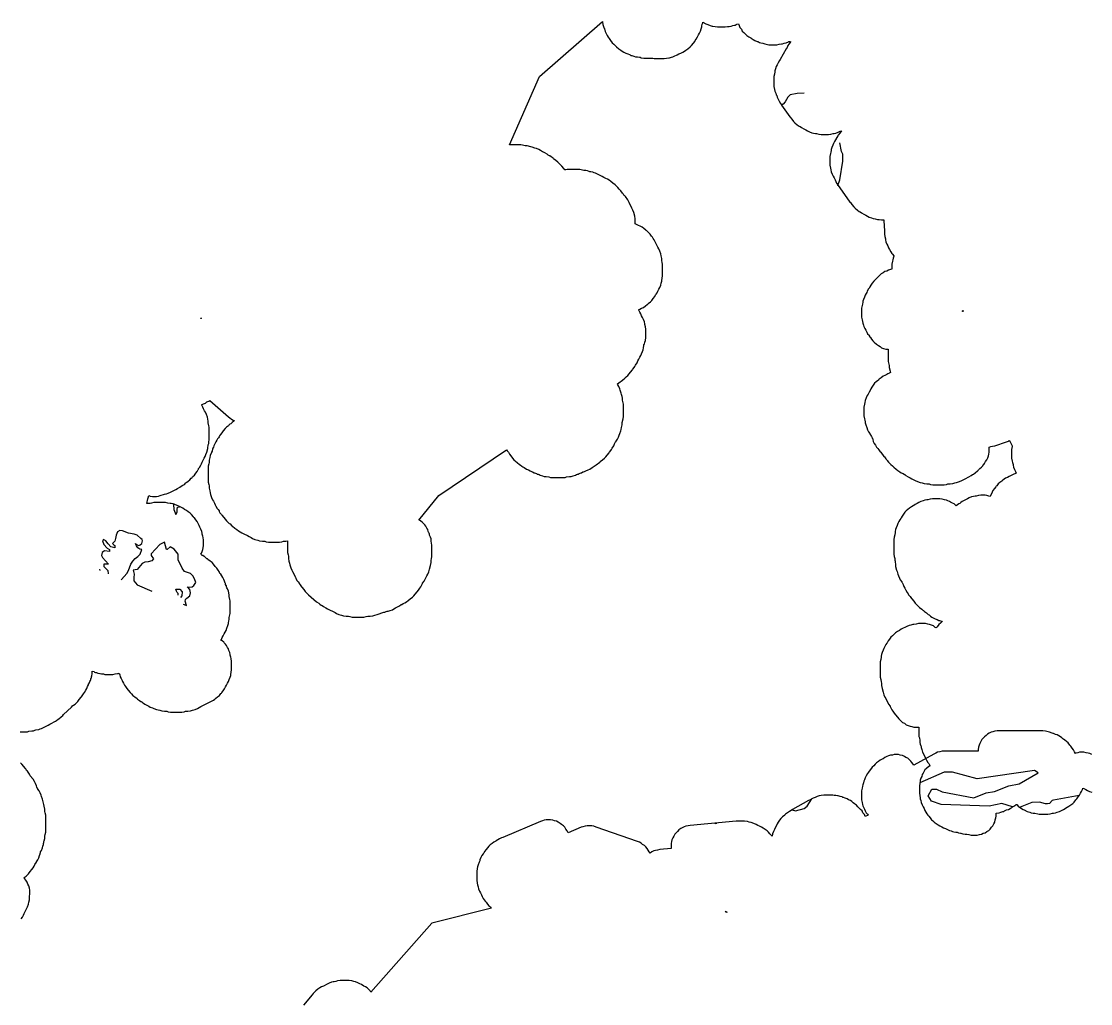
# Model space of a CAD drawing. Header units: metres. Extents: x 0 to 1325, y -1 to 773.
# Drawn here: x 326.97 to 349.92, y 69.1 to 90.19 of the extents above; entities that cross this region are included whole.
import ezdxf

# ---------------------------------------------------------------- set-up
doc = ezdxf.new("R2010")
doc.units = ezdxf.units.M

msp = doc.modelspace()

# ---------------------------------------------------------------- linework, layer by layer
at = {"layer": 'CUT'}
for points in [[(326.94, 74.938), (327.06, 74.938), (327.1, 74.938), (327.13, 74.948), (327.19, 74.958), (327.23, 74.958), (327.26, 74.968), (327.28, 74.978), (327.34, 74.988), (327.37, 74.998), (327.4, 75.008), (327.46, 75.038), (327.5, 75.058), (327.54, 75.078), (327.58, 75.098), (327.62, 75.118), (327.67, 75.148), (327.7, 75.168), (327.72, 75.178), (327.76, 75.208), (327.77, 75.218), (327.82, 75.258), (327.86, 75.288), (327.87, 75.308), (328.04, 75.468), (328.07, 75.498), (328.08, 75.498), (328.09, 75.508), (328.12, 75.528), (328.15, 75.558), (328.18, 75.588), (328.21, 75.628), (328.25, 75.678), (328.26, 75.688), (328.29, 75.728), (328.3, 75.748), (328.32, 75.778), (328.35, 75.828), (328.37, 75.868), (328.39, 75.908), (328.41, 75.948), (328.41, 75.958), (328.43, 75.988), (328.43, 75.998), (328.44, 76.018), (328.45, 76.038), (328.46, 76.058), (328.46, 76.078), (328.47, 76.098), (328.47, 76.118), (328.48, 76.138), (328.49, 76.178), (328.49, 76.218), (328.49, 76.228), (328.49, 76.238), (328.53, 76.228), (328.54, 76.218), (328.56, 76.208), (328.57, 76.208), (328.58, 76.208), (328.61, 76.198), (328.65, 76.188), (328.66, 76.188), (328.69, 76.178), (328.7, 76.178), (328.73, 76.178), (328.76, 76.168), (328.81, 76.168), (328.89, 76.168), (328.93, 76.168), (328.98, 76.178), (329.03, 76.188), (329.05, 76.188), (329.07, 76.198), (329.08, 76.158), (329.09, 76.118), (329.11, 76.078), (329.13, 76.038), (329.14, 76.018), (329.16, 75.978), (329.18, 75.938), (329.2, 75.908), (329.23, 75.868), (329.26, 75.828), (329.3, 75.778), (329.33, 75.748), (329.36, 75.718), (329.4, 75.688), (329.45, 75.648), (329.46, 75.638), (329.5, 75.608), (329.53, 75.588), (329.54, 75.588), (329.55, 75.578), (329.56, 75.568), (329.57, 75.568), (329.59, 75.548), (329.62, 75.528), (329.66, 75.508), (329.7, 75.488), (329.73, 75.468), (329.78, 75.448), (329.81, 75.438), (329.87, 75.418), (329.9, 75.408), (329.94, 75.398), (329.98, 75.388), (330.04, 75.378), (330.07, 75.378), (330.09, 75.378), (330.12, 75.368), (330.17, 75.358), (330.21, 75.358), (330.37, 75.358), (330.41, 75.358), (330.46, 75.368), (330.49, 75.378), (330.51, 75.378), (330.54, 75.378), (330.6, 75.388), (330.64, 75.398), (330.7, 75.418), (330.75, 75.438), (330.78, 75.458), (330.82, 75.478), (330.86, 75.498), (330.98, 75.558), (331.02, 75.578), (331.06, 75.598), (331.09, 75.618), (331.12, 75.638), (331.14, 75.658), (331.18, 75.688), (331.22, 75.718), (331.25, 75.758), (331.26, 75.768), (331.27, 75.778), (331.3, 75.818), (331.33, 75.858), (331.35, 75.898), (331.37, 75.938), (331.39, 75.978), (331.41, 76.018), (331.43, 76.058), (331.45, 76.108), (331.46, 76.148), (331.46, 76.168), (331.47, 76.218), (331.48, 76.268), (331.48, 76.308), (331.48, 76.398), (331.48, 76.448), (331.47, 76.508), (331.46, 76.538), (331.45, 76.578), (331.45, 76.598), (331.44, 76.638), (331.42, 76.678), (331.41, 76.718), (331.39, 76.748), (331.37, 76.788), (331.35, 76.818), (331.32, 76.848), (331.31, 76.858), (331.28, 76.888), (331.25, 76.898), (331.26, 76.918), (331.28, 76.958), (331.3, 76.998), (331.32, 77.038), (331.34, 77.078), (331.36, 77.108), (331.38, 77.158), (331.4, 77.218), (331.41, 77.258), (331.41, 77.278), (331.42, 77.318), (331.43, 77.348), (331.43, 77.388), (331.44, 77.448), (331.45, 77.478), (331.45, 77.518), (331.45, 77.708), (331.45, 77.748), (331.44, 77.778), (331.43, 77.838), (331.43, 77.878), (331.41, 77.958), (331.39, 78.008), (331.38, 78.028), (331.37, 78.048), (331.37, 78.068), (331.36, 78.078), (331.35, 78.098), (331.35, 78.108), (331.35, 78.118), (331.34, 78.128), (331.33, 78.168), (331.31, 78.208), (331.29, 78.248), (331.27, 78.288), (331.25, 78.318), (331.23, 78.338), (331.22, 78.358), (331.21, 78.378), (331.19, 78.408), (331.16, 78.448), (331.13, 78.488), (331.09, 78.538), (331.06, 78.568), (331.02, 78.598), (330.97, 78.638), (330.96, 78.648), (330.95, 78.648), (330.93, 78.668), (330.92, 78.678), (330.9, 78.698), (330.89, 78.698), (330.86, 78.718), (330.85, 78.718), (330.83, 78.738), (330.82, 78.748), (330.83, 78.768), (330.85, 78.808), (330.86, 78.848), (330.87, 78.888), (330.88, 78.938), (330.88, 78.978), (330.88, 78.998), (330.88, 79.048), (330.87, 79.108), (330.86, 79.138), (330.85, 79.178), (330.85, 79.198), (330.84, 79.238), (330.82, 79.288), (330.8, 79.328), (330.78, 79.368), (330.76, 79.408), (330.74, 79.448), (330.71, 79.488), (330.68, 79.528), (330.67, 79.538), (330.66, 79.548), (330.62, 79.598), (330.59, 79.628), (330.55, 79.658), (330.51, 79.688), (330.47, 79.708), (330.46, 79.718), (330.43, 79.738), (330.39, 79.758), (330.35, 79.778), (330.31, 79.798), (330.26, 79.818), (330.22, 79.828), (330.18, 79.838), (330.16, 79.838), (330.11, 79.848), (330.06, 79.858), (330.02, 79.858), (329.85, 79.858), (329.81, 79.858), (329.76, 79.848), (329.73, 79.838), (329.71, 79.838), (329.68, 79.838), (329.66, 79.838), (329.68, 79.938), (329.69, 79.958), (329.7, 80.008), (329.73, 79.998), (329.78, 79.988), (329.82, 79.988), (329.87, 79.988), (329.91, 79.998), (329.95, 80.008), (330.04, 80.038), (330.07, 80.048), (330.08, 80.048), (330.12, 80.058), (330.17, 80.078), (330.2, 80.098), (330.24, 80.118), (330.28, 80.138), (330.32, 80.158), (330.37, 80.188), (330.4, 80.208), (330.43, 80.228), (330.47, 80.248), (330.5, 80.278), (330.51, 80.288), (330.52, 80.298), (330.55, 80.318), (330.58, 80.348), (330.61, 80.378), (330.63, 80.398), (330.64, 80.408), (330.65, 80.418), (330.68, 80.448), (330.71, 80.488), (330.74, 80.528), (330.76, 80.568), (330.77, 80.578), (330.77, 80.588), (330.79, 80.608), (330.82, 80.658), (330.83, 80.688), (330.85, 80.728), (330.87, 80.768), (330.89, 80.808), (330.91, 80.848), (330.93, 80.888), (330.95, 80.938), (330.97, 81.018), (330.97, 81.048), (330.98, 81.078), (330.98, 81.088), (330.98, 81.098), (330.99, 81.128), (330.99, 81.138), (330.99, 81.168), (331, 81.198), (331, 81.248), (331, 81.438), (331, 81.478), (330.99, 81.508), (330.98, 81.568), (330.98, 81.608), (330.97, 81.648), (330.96, 81.688), (330.94, 81.748), (330.92, 81.798), (330.9, 81.828), (330.88, 81.868), (330.86, 81.908), (330.84, 81.948), (330.83, 81.958), (330.88, 81.978), (330.92, 81.988), (330.95, 82.018), (330.99, 82.038), (331.01, 82.048), (331.41, 81.698), (331.44, 81.678), (331.48, 81.648), (331.51, 81.628), (331.54, 81.618), (331.53, 81.608), (331.49, 81.578), (331.46, 81.548), (331.44, 81.538), (331.42, 81.518), (331.41, 81.508), (331.37, 81.478), (331.34, 81.448), (331.3, 81.398), (331.27, 81.358), (331.24, 81.318), (331.22, 81.288), (331.21, 81.268), (331.2, 81.248), (331.18, 81.228), (331.16, 81.198), (331.14, 81.158), (331.12, 81.118), (331.1, 81.078), (331.09, 81.048), (331.08, 81.028), (331.08, 81.018), (331.07, 81.008), (331.07, 80.988), (331.06, 80.978), (331.06, 80.968), (331.06, 80.958), (331.05, 80.938), (331.05, 80.928), (331.04, 80.918), (331.02, 80.868), (331.01, 80.828), (331, 80.768), (331, 80.738), (331, 80.718), (330.99, 80.688), (330.98, 80.638), (330.98, 80.598), (330.98, 80.338), (330.98, 80.298), (330.99, 80.248), (331, 80.218), (331, 80.198), (331, 80.168), (331.01, 80.108), (331.02, 80.068), (331.03, 80.028), (331.05, 79.968), (331.07, 79.918), (331.09, 79.888), (331.11, 79.848), (331.13, 79.808), (331.14, 79.778), (331.17, 79.728), (331.19, 79.708), (331.21, 79.678), (331.21, 79.668), (331.23, 79.638), (331.26, 79.598), (331.27, 79.588), (331.31, 79.538), (331.34, 79.498), (331.37, 79.468), (331.4, 79.438), (331.43, 79.408), (331.45, 79.398), (331.48, 79.368), (331.5, 79.348), (331.55, 79.308), (331.59, 79.278), (331.63, 79.248), (331.66, 79.228), (331.7, 79.208), (331.74, 79.188), (331.82, 79.148), (331.86, 79.128), (331.9, 79.108), (331.93, 79.088), (331.98, 79.068), (332.04, 79.048), (332.08, 79.038), (332.14, 79.028), (332.17, 79.028), (332.19, 79.028), (332.22, 79.018), (332.27, 79.008), (332.31, 79.008), (332.47, 79.008), (332.51, 79.008), (332.56, 79.018), (332.59, 79.028), (332.61, 79.028), (332.64, 79.028), (332.68, 79.038), (332.68, 79.028), (332.68, 78.988), (332.68, 78.828), (332.68, 78.788), (332.69, 78.738), (332.7, 78.708), (332.7, 78.688), (332.7, 78.658), (332.71, 78.598), (332.72, 78.558), (332.73, 78.518), (332.75, 78.458), (332.77, 78.408), (332.79, 78.378), (332.85, 78.258), (332.86, 78.228), (332.89, 78.178), (332.91, 78.158), (332.93, 78.128), (332.93, 78.118), (332.95, 78.088), (332.98, 78.048), (332.99, 78.038), (333.03, 77.988), (333.06, 77.948), (333.09, 77.918), (333.11, 77.898), (333.13, 77.878), (333.3, 77.728), (333.35, 77.698), (333.37, 77.678), (333.4, 77.658), (333.42, 77.648), (333.45, 77.628), (333.5, 77.598), (333.54, 77.578), (333.58, 77.558), (333.66, 77.518), (333.7, 77.498), (333.73, 77.478), (333.78, 77.458), (333.84, 77.438), (333.88, 77.428), (333.94, 77.418), (333.97, 77.418), (333.99, 77.418), (334.02, 77.408), (334.07, 77.398), (334.11, 77.398), (334.28, 77.398), (334.32, 77.398), (334.37, 77.408), (334.4, 77.418), (334.42, 77.418), (334.45, 77.418), (334.51, 77.428), (334.55, 77.438), (334.6, 77.458), (334.75, 77.508), (334.77, 77.508), (334.8, 77.518), (334.82, 77.528), (334.84, 77.528), (334.88, 77.538), (334.93, 77.558), (334.96, 77.578), (335, 77.598), (335.04, 77.618), (335.08, 77.638), (335.12, 77.668), (335.13, 77.668), (335.16, 77.688), (335.2, 77.708), (335.23, 77.728), (335.27, 77.758), (335.31, 77.788), (335.36, 77.828), (335.39, 77.858), (335.42, 77.888), (335.46, 77.938), (335.49, 77.978), (335.52, 78.018), (335.54, 78.048), (335.56, 78.088), (335.58, 78.118), (335.58, 78.128), (335.61, 78.168), (335.67, 78.288), (335.69, 78.318), (335.71, 78.368), (335.73, 78.428), (335.75, 78.508), (335.76, 78.568), (335.76, 78.598), (335.76, 78.618), (335.77, 78.648), (335.78, 78.698), (335.78, 78.738), (335.78, 78.908), (335.78, 78.948), (335.77, 78.978), (335.76, 79.038), (335.76, 79.078), (335.75, 79.118), (335.73, 79.158), (335.73, 79.168), (335.73, 79.178), (335.72, 79.198), (335.71, 79.208), (335.7, 79.238), (335.69, 79.278), (335.67, 79.308), (335.65, 79.348), (335.63, 79.378), (335.6, 79.408), (335.58, 79.428), (335.54, 79.458), (335.51, 79.478), (335.5, 79.478), (335.93, 80.008), (337.38, 80.988), (337.39, 80.968), (337.42, 80.938), (337.44, 80.898), (337.47, 80.858), (337.51, 80.808), (337.54, 80.778), (337.57, 80.748), (337.61, 80.718), (337.66, 80.678), (337.67, 80.668), (337.71, 80.638), (337.73, 80.628), (337.76, 80.608), (337.81, 80.578), (337.85, 80.558), (337.89, 80.538), (337.93, 80.518), (337.94, 80.518), (337.97, 80.498), (337.98, 80.498), (338, 80.488), (338.02, 80.478), (338.04, 80.468), (338.06, 80.468), (338.08, 80.458), (338.1, 80.448), (338.15, 80.428), (338.19, 80.418), (338.23, 80.418), (338.29, 80.408), (338.32, 80.398), (338.36, 80.398), (338.6, 80.398), (338.64, 80.398), (338.67, 80.408), (338.73, 80.418), (338.77, 80.418), (338.81, 80.428), (338.86, 80.448), (338.88, 80.458), (338.9, 80.468), (338.92, 80.468), (338.94, 80.478), (338.96, 80.488), (338.98, 80.498), (338.99, 80.498), (339.02, 80.518), (339.03, 80.518), (339.05, 80.528), (339.08, 80.538), (339.13, 80.558), (339.17, 80.578), (339.22, 80.608), (339.26, 80.638), (339.3, 80.668), (339.38, 80.728), (339.39, 80.738), (339.44, 80.778), (339.48, 80.808), (339.51, 80.838), (339.54, 80.878), (339.58, 80.928), (339.59, 80.938), (339.62, 80.978), (339.63, 80.998), (339.65, 81.028), (339.68, 81.078), (339.7, 81.118), (339.72, 81.158), (339.73, 81.168), (339.73, 81.178), (339.76, 81.218), (339.78, 81.258), (339.8, 81.308), (339.81, 81.338), (339.83, 81.398), (339.84, 81.428), (339.85, 81.468), (339.86, 81.528), (339.86, 81.558), (339.86, 81.578), (339.88, 81.658), (339.89, 81.708), (339.89, 81.748), (339.89, 81.928), (339.89, 81.968), (339.88, 81.998), (339.87, 82.058), (339.87, 82.098), (339.86, 82.138), (339.85, 82.178), (339.84, 82.208), (339.82, 82.268), (339.81, 82.298), (339.79, 82.348), (339.77, 82.388), (339.76, 82.408), (339.79, 82.428), (339.87, 82.488), (339.92, 82.528), (339.95, 82.558), (339.98, 82.588), (340.01, 82.618), (340.04, 82.658), (340.08, 82.708), (340.09, 82.718), (340.12, 82.758), (340.13, 82.778), (340.15, 82.808), (340.18, 82.858), (340.2, 82.898), (340.22, 82.938), (340.24, 82.978), (340.26, 83.018), (340.28, 83.048), (340.3, 83.098), (340.31, 83.138), (340.32, 83.178), (340.33, 83.228), (340.33, 83.248), (340.34, 83.258), (340.35, 83.298), (340.36, 83.338), (340.37, 83.398), (340.37, 83.448), (340.37, 83.538), (340.37, 83.578), (340.36, 83.628), (340.35, 83.678), (340.35, 83.698), (340.34, 83.738), (340.32, 83.788), (340.3, 83.828), (340.28, 83.868), (340.26, 83.908), (340.24, 83.948), (340.22, 83.988), (340.21, 83.998), (340.24, 84.008), (340.28, 84.028), (340.32, 84.048), (340.36, 84.078), (340.4, 84.108), (340.41, 84.118), (340.42, 84.128), (340.47, 84.168), (340.5, 84.198), (340.53, 84.238), (340.56, 84.278), (340.58, 84.318), (340.59, 84.328), (340.61, 84.358), (340.63, 84.398), (340.65, 84.438), (340.67, 84.478), (340.69, 84.528), (340.7, 84.568), (340.71, 84.608), (340.71, 84.628), (340.72, 84.678), (340.73, 84.728), (340.73, 84.768), (340.73, 84.928), (340.73, 84.968), (340.72, 85.018), (340.71, 85.048), (340.71, 85.068), (340.71, 85.098), (340.7, 85.158), (340.69, 85.198), (340.67, 85.258), (340.65, 85.308), (340.63, 85.338), (340.57, 85.458), (340.55, 85.498), (340.53, 85.528), (340.51, 85.558), (340.49, 85.578), (340.46, 85.618), (340.43, 85.658), (340.39, 85.688), (340.38, 85.698), (340.37, 85.708), (340.33, 85.738), (340.29, 85.768), (340.25, 85.788), (340.21, 85.808), (340.17, 85.828), (340.14, 85.838), (340.14, 85.898), (340.14, 85.948), (340.13, 86.008), (340.11, 86.088), (340.09, 86.138), (340.07, 86.178), (340.01, 86.298), (340, 86.328), (339.98, 86.358), (339.93, 86.428), (339.91, 86.448), (339.9, 86.458), (339.88, 86.488), (339.87, 86.498), (339.83, 86.548), (339.8, 86.588), (339.77, 86.618), (339.74, 86.648), (339.71, 86.678), (339.66, 86.718), (339.62, 86.748), (339.58, 86.778), (339.55, 86.798), (339.51, 86.818), (339.47, 86.838), (339.43, 86.858), (339.35, 86.898), (339.29, 86.928), (339.26, 86.938), (339.23, 86.948), (339.19, 86.958), (339.17, 86.958), (339.15, 86.968), (339.12, 86.978), (339.08, 86.988), (339.04, 86.988), (338.98, 86.998), (338.95, 87.008), (338.91, 87.008), (338.72, 87.008), (338.68, 87.008), (338.65, 86.998), (338.63, 86.998), (338.61, 87.028), (338.57, 87.078), (338.54, 87.108), (338.51, 87.138), (338.48, 87.168), (338.44, 87.198), (338.39, 87.238), (338.38, 87.248), (338.34, 87.278), (338.31, 87.298), (338.3, 87.298), (338.27, 87.318), (338.25, 87.338), (338.2, 87.368), (338.17, 87.378), (338.16, 87.388), (338.15, 87.388), (338.11, 87.418), (338.07, 87.438), (338.02, 87.458), (337.99, 87.468), (337.93, 87.488), (337.9, 87.498), (337.82, 87.518), (337.78, 87.518), (337.72, 87.528), (337.69, 87.538), (337.65, 87.538), (337.47, 87.538), (337.44, 87.538), (338.09, 89.008), (339.44, 90.188), (339.44, 90.168), (339.45, 90.118), (339.46, 90.078), (339.47, 90.058), (339.47, 90.048), (339.48, 90.038), (339.48, 90.018), (339.49, 90.008), (339.5, 89.968), (339.52, 89.928), (339.54, 89.888), (339.56, 89.848), (339.58, 89.818), (339.61, 89.778), (339.65, 89.728), (339.68, 89.698), (339.71, 89.668), (339.74, 89.638), (339.79, 89.598), (339.83, 89.568), (339.86, 89.548), (339.9, 89.528), (339.94, 89.508), (339.98, 89.488), (340.02, 89.478), (340.03, 89.468), (340.05, 89.458), (340.06, 89.458), (340.07, 89.458), (340.11, 89.438), (340.15, 89.428), (340.19, 89.428), (340.23, 89.418), (340.25, 89.418), (340.27, 89.408), (340.28, 89.408), (340.33, 89.398), (340.38, 89.398), (340.47, 89.398), (340.5, 89.398), (340.52, 89.398), (340.55, 89.388), (340.59, 89.388), (340.72, 89.388), (340.76, 89.388), (340.81, 89.398), (340.86, 89.408), (340.88, 89.408), (340.92, 89.418), (340.95, 89.428), (340.98, 89.438), (341.04, 89.468), (341.08, 89.488), (341.12, 89.508), (341.16, 89.528), (341.2, 89.548), (341.23, 89.568), (341.27, 89.598), (341.32, 89.638), (341.35, 89.668), (341.39, 89.718), (341.42, 89.758), (341.43, 89.778), (341.45, 89.808), (341.48, 89.858), (341.5, 89.898), (341.52, 89.938), (341.54, 89.978), (341.56, 90.028), (341.57, 90.068), (341.57, 90.088), (341.58, 90.128), (341.59, 90.158), (341.59, 90.168), (341.66, 90.138), (341.7, 90.118), (341.75, 90.098), (341.79, 90.088), (341.81, 90.088), (341.86, 90.078), (341.91, 90.068), (341.95, 90.068), (342.03, 90.068), (342.07, 90.068), (342.12, 90.078), (342.16, 90.078), (342.2, 90.088), (342.24, 90.098), (342.27, 90.108), (342.28, 90.108), (342.29, 90.108), (342.31, 90.118), (342.32, 90.128), (342.36, 90.138), (342.37, 90.098), (342.39, 90.058), (342.42, 90.018), (342.44, 89.978), (342.47, 89.948), (342.5, 89.918), (342.54, 89.888), (342.58, 89.858), (342.62, 89.838), (342.63, 89.828), (342.67, 89.798), (342.71, 89.778), (342.76, 89.758), (342.77, 89.758), (342.79, 89.748), (342.81, 89.738), (342.84, 89.728), (342.88, 89.718), (342.92, 89.708), (342.95, 89.698), (343.01, 89.688), (343.06, 89.688), (343.14, 89.688), (343.18, 89.688), (343.23, 89.698), (343.28, 89.708), (343.3, 89.708), (343.34, 89.718), (343.38, 89.728), (343.43, 89.748), (343.44, 89.758), (343.45, 89.758), (343.46, 89.758), (343.48, 89.748), (343.47, 89.738), (343.44, 89.698), (343.42, 89.668), (343.4, 89.628), (343.38, 89.598), (343.25, 89.368), (343.24, 89.348), (343.21, 89.298), (343.19, 89.258), (343.17, 89.218), (343.15, 89.168), (343.14, 89.128), (343.14, 89.108), (343.13, 89.058), (343.12, 89.008), (343.12, 88.968), (343.12, 88.838), (343.12, 88.788), (343.13, 88.728), (343.14, 88.688), (343.16, 88.648), (343.16, 88.638), (343.17, 88.628), (343.17, 88.608), (343.18, 88.598), (343.19, 88.558), (343.21, 88.518), (343.23, 88.478), (343.26, 88.428), (343.28, 88.398), (343.28, 88.388), (343.46, 88.138), (343.47, 88.128), (343.5, 88.088), (343.54, 88.038), (343.57, 88.008), (343.62, 87.968), (343.66, 87.938), (343.68, 87.928), (343.71, 87.908), (343.76, 87.878), (343.8, 87.858), (343.84, 87.838), (343.88, 87.818), (343.93, 87.798), (343.97, 87.788), (344.01, 87.778), (344.03, 87.778), (344.08, 87.768), (344.13, 87.758), (344.17, 87.758), (344.25, 87.758), (344.29, 87.758), (344.34, 87.768), (344.39, 87.778), (344.41, 87.778), (344.45, 87.788), (344.5, 87.808), (344.54, 87.828), (344.57, 87.838), (344.53, 87.788), (344.5, 87.748), (344.49, 87.728), (344.47, 87.698), (344.44, 87.648), (344.42, 87.608), (344.4, 87.568), (344.38, 87.528), (344.36, 87.478), (344.35, 87.438), (344.35, 87.418), (344.34, 87.378), (344.33, 87.348), (344.32, 87.288), (344.32, 87.238), (344.32, 87.148), (344.32, 87.098), (344.33, 87.038), (344.34, 86.998), (344.35, 86.958), (344.37, 86.908), (344.39, 86.868), (344.41, 86.828), (344.43, 86.788), (344.45, 86.748), (344.46, 86.718), (344.48, 86.688), (344.75, 86.308), (344.76, 86.298), (344.79, 86.258), (344.83, 86.208), (344.86, 86.178), (344.91, 86.138), (344.95, 86.108), (344.97, 86.098), (345, 86.078), (345.05, 86.048), (345.09, 86.028), (345.13, 86.008), (345.16, 85.988), (345.21, 85.968), (345.25, 85.958), (345.29, 85.948), (345.34, 85.938), (345.38, 85.938), (345.43, 85.928), (345.47, 85.928), (345.48, 85.928), (345.48, 85.908), (345.49, 85.688), (345.49, 85.658), (345.49, 85.618), (345.5, 85.568), (345.51, 85.518), (345.51, 85.498), (345.52, 85.458), (345.54, 85.408), (345.56, 85.368), (345.58, 85.328), (345.6, 85.288), (345.63, 85.238), (345.65, 85.208), (345.66, 85.188), (345.69, 85.158), (345.69, 85.148), (345.68, 85.108), (345.67, 85.068), (345.66, 85.038), (345.65, 84.978), (345.65, 84.928), (345.65, 84.868), (345.62, 84.858), (345.58, 84.848), (345.54, 84.828), (345.5, 84.818), (345.46, 84.788), (345.42, 84.768), (345.39, 84.738), (345.37, 84.718), (345.33, 84.678), (345.29, 84.638), (345.26, 84.608), (345.23, 84.568), (345.2, 84.528), (345.18, 84.488), (345.17, 84.478), (345.17, 84.468), (345.15, 84.448), (345.12, 84.398), (345.11, 84.368), (345.1, 84.348), (345.08, 84.308), (345.06, 84.268), (345.04, 84.218), (345.03, 84.178), (345.03, 84.158), (345.02, 84.118), (345.01, 84.088), (345, 84.028), (345, 83.978), (345, 83.888), (345, 83.838), (345.01, 83.778), (345.02, 83.748), (345.03, 83.708), (345.04, 83.668), (345.05, 83.638), (345.07, 83.598), (345.09, 83.558), (345.11, 83.518), (345.13, 83.478), (345.16, 83.448), (345.16, 83.438), (345.18, 83.418), (345.18, 83.408), (345.19, 83.398), (345.21, 83.368), (345.24, 83.328), (345.27, 83.298), (345.32, 83.258), (345.36, 83.228), (345.4, 83.208), (345.43, 83.178), (345.47, 83.168), (345.52, 83.148), (345.56, 83.148), (345.57, 83.148), (345.57, 82.928), (345.57, 82.888), (345.58, 82.858), (345.59, 82.798), (345.59, 82.758), (345.61, 82.678), (345.62, 82.648), (345.6, 82.638), (345.56, 82.618), (345.54, 82.608), (345.5, 82.588), (345.46, 82.568), (345.42, 82.538), (345.38, 82.508), (345.37, 82.498), (345.36, 82.488), (345.31, 82.448), (345.28, 82.418), (345.25, 82.378), (345.22, 82.338), (345.2, 82.298), (345.19, 82.288), (345.19, 82.278), (345.16, 82.228), (345.14, 82.188), (345.12, 82.158), (345.1, 82.108), (345.08, 82.048), (345.07, 82.008), (345.06, 81.968), (345.05, 81.908), (345.05, 81.858), (345.05, 81.768), (345.05, 81.718), (345.06, 81.658), (345.07, 81.628), (345.08, 81.588), (345.08, 81.568), (345.09, 81.528), (345.11, 81.468), (345.13, 81.418), (345.15, 81.378), (345.18, 81.338), (345.18, 81.328), (345.19, 81.318), (345.2, 81.298), (345.21, 81.278), (345.23, 81.248), (345.23, 81.238), (345.24, 81.228), (345.24, 81.208), (345.25, 81.168), (345.27, 81.128), (345.3, 81.088), (345.32, 81.048), (345.35, 81.018), (345.37, 80.988), (345.4, 80.948), (345.41, 80.938), (345.44, 80.898), (345.45, 80.888), (345.48, 80.848), (345.49, 80.838), (345.52, 80.798), (345.54, 80.778), (345.55, 80.758), (345.58, 80.728), (345.63, 80.678), (345.66, 80.648), (345.69, 80.618), (345.74, 80.578), (345.78, 80.548), (345.82, 80.518), (345.85, 80.498), (345.89, 80.478), (345.92, 80.458), (345.93, 80.458), (345.95, 80.438), (346, 80.408), (346.04, 80.388), (346.08, 80.368), (346.12, 80.348), (346.15, 80.328), (346.2, 80.308), (346.26, 80.288), (346.3, 80.278), (346.34, 80.268), (346.4, 80.258), (346.43, 80.258), (346.45, 80.258), (346.48, 80.248), (346.53, 80.238), (346.57, 80.238), (346.73, 80.238), (346.77, 80.238), (346.82, 80.248), (346.85, 80.258), (346.87, 80.258), (346.9, 80.258), (346.96, 80.268), (347, 80.278), (347.04, 80.288), (347.1, 80.308), (347.15, 80.328), (347.18, 80.348), (347.22, 80.368), (347.3, 80.408), (347.35, 80.438), (347.38, 80.458), (347.4, 80.468), (347.44, 80.498), (347.49, 80.538), (347.5, 80.548), (347.51, 80.558), (347.54, 80.588), (347.57, 80.618), (347.6, 80.648), (347.61, 80.668), (347.62, 80.678), (347.64, 80.698), (347.66, 80.738), (347.69, 80.778), (347.71, 80.818), (347.72, 80.858), (347.73, 80.898), (347.74, 80.938), (347.74, 80.988), (347.74, 81.028), (347.74, 81.048), (347.77, 81.058), (347.81, 81.068), (347.86, 81.078), (348.11, 81.158), (348.15, 81.178), (348.17, 81.188), (348.19, 81.158), (348.21, 81.118), (348.23, 81.078), (348.23, 81.068), (348.23, 81.058), (348.22, 80.998), (348.22, 80.948), (348.22, 80.858), (348.22, 80.808), (348.23, 80.748), (348.24, 80.718), (348.25, 80.678), (348.25, 80.658), (348.26, 80.618), (348.28, 80.568), (348.3, 80.528), (348.32, 80.488), (348.3, 80.478), (348.25, 80.458), (348.21, 80.438), (348.17, 80.418), (348.13, 80.398), (348.09, 80.378), (348.06, 80.358), (348.03, 80.338), (348.01, 80.318), (347.97, 80.288), (347.93, 80.258), (347.9, 80.218), (347.89, 80.208), (347.88, 80.198), (347.85, 80.158), (347.82, 80.118), (347.8, 80.078), (347.76, 79.988), (347.73, 79.998), (347.69, 80.008), (347.65, 80.018), (347.6, 80.018), (347.56, 80.018), (347.51, 80.008), (347.46, 79.998), (347.44, 79.998), (347.4, 79.988), (347.36, 79.978), (347.31, 79.958), (347.27, 79.938), (347.23, 79.918), (347.19, 79.898), (347.16, 79.878), (347.13, 79.858), (347.11, 79.838), (347.09, 79.828), (347.03, 79.788), (347.02, 79.798), (346.99, 79.828), (346.95, 79.848), (346.91, 79.868), (346.89, 79.878), (346.85, 79.898), (346.82, 79.908), (346.78, 79.918), (346.73, 79.928), (346.68, 79.938), (346.64, 79.938), (346.56, 79.938), (346.52, 79.938), (346.47, 79.928), (346.42, 79.918), (346.4, 79.918), (346.36, 79.908), (346.32, 79.898), (346.27, 79.878), (346.23, 79.858), (346.19, 79.838), (346.15, 79.818), (346.12, 79.798), (346.11, 79.788), (346.07, 79.768), (346.03, 79.738), (345.99, 79.708), (345.96, 79.678), (345.93, 79.648), (345.9, 79.608), (345.87, 79.568), (345.85, 79.528), (345.84, 79.518), (345.82, 79.488), (345.8, 79.448), (345.78, 79.408), (345.76, 79.368), (345.74, 79.318), (345.73, 79.278), (345.72, 79.238), (345.72, 79.218), (345.71, 79.168), (345.7, 79.118), (345.69, 79.068), (345.69, 79.028), (345.69, 78.788), (345.69, 78.748), (345.7, 78.698), (345.71, 78.658), (345.71, 78.648), (345.71, 78.618), (345.72, 78.598), (345.72, 78.588), (345.73, 78.528), (345.73, 78.488), (345.75, 78.408), (345.76, 78.378), (345.78, 78.318), (345.79, 78.288), (345.81, 78.238), (345.83, 78.198), (345.86, 78.158), (345.86, 78.148), (345.87, 78.138), (345.89, 78.098), (345.91, 78.058), (345.93, 78.018), (345.95, 77.978), (345.98, 77.928), (346, 77.898), (346.01, 77.878), (346.04, 77.838), (346.07, 77.798), (346.08, 77.788), (346.12, 77.738), (346.15, 77.698), (346.18, 77.668), (346.21, 77.638), (346.24, 77.608), (346.29, 77.568), (346.32, 77.538), (346.33, 77.538), (346.34, 77.528), (346.35, 77.518), (346.37, 77.508), (346.39, 77.488), (346.43, 77.458), (346.45, 77.448), (346.46, 77.438), (346.48, 77.418), (346.51, 77.398), (346.55, 77.378), (346.58, 77.358), (346.62, 77.348), (346.66, 77.328), (346.67, 77.328), (346.69, 77.318), (346.73, 77.308), (346.72, 77.298), (346.69, 77.268), (346.66, 77.238), (346.62, 77.188), (346.6, 77.168), (346.58, 77.178), (346.54, 77.208), (346.5, 77.228), (346.46, 77.238), (346.42, 77.248), (346.37, 77.258), (346.33, 77.258), (346.26, 77.258), (346.22, 77.258), (346.17, 77.248), (346.12, 77.238), (346.1, 77.238), (346.06, 77.228), (346.02, 77.218), (345.97, 77.198), (345.93, 77.178), (345.89, 77.158), (345.85, 77.138), (345.82, 77.118), (345.81, 77.108), (345.77, 77.088), (345.73, 77.058), (345.69, 77.028), (345.66, 76.998), (345.63, 76.968), (345.6, 76.928), (345.57, 76.888), (345.55, 76.848), (345.54, 76.838), (345.52, 76.808), (345.5, 76.768), (345.48, 76.728), (345.46, 76.688), (345.44, 76.638), (345.43, 76.598), (345.42, 76.558), (345.42, 76.538), (345.41, 76.488), (345.4, 76.438), (345.4, 76.398), (345.4, 76.148), (345.4, 76.108), (345.41, 76.058), (345.42, 76.008), (345.43, 75.978), (345.43, 75.958), (345.43, 75.928), (345.44, 75.868), (345.46, 75.788), (345.48, 75.728), (345.5, 75.678), (345.52, 75.648), (345.58, 75.528), (345.61, 75.488), (345.61, 75.478), (345.63, 75.448), (345.65, 75.408), (345.67, 75.378), (345.7, 75.338), (345.73, 75.298), (345.77, 75.248), (345.8, 75.218), (345.83, 75.188), (345.85, 75.168), (345.88, 75.138), (345.92, 75.118), (345.96, 75.088), (346, 75.068), (346.04, 75.058), (346.08, 75.048), (346.12, 75.038), (346.17, 75.038), (346.21, 75.038), (346.23, 75.038), (346.23, 74.878), (346.23, 74.838), (346.24, 74.808), (346.25, 74.748), (346.25, 74.708), (346.26, 74.668), (346.27, 74.638), (346.28, 74.618), (346.28, 74.598), (346.29, 74.558), (346.3, 74.528), (346.31, 74.498), (346.34, 74.438), (346.38, 74.358), (346.39, 74.328), (346.42, 74.278), (346.44, 74.258), (346.46, 74.228), (346.46, 74.218), (346.47, 74.208), (346.44, 74.188), (346.4, 74.158), (346.39, 74.148), (346.36, 74.118), (346.34, 74.088), (346.32, 74.048), (346.3, 74.018), (346.29, 73.978), (346.27, 73.938), (346.26, 73.898), (346.26, 73.878), (346.25, 73.828), (346.24, 73.778), (346.24, 73.738), (346.24, 73.658), (346.24, 73.618), (346.25, 73.568), (346.26, 73.518), (346.26, 73.498), (346.27, 73.458), (346.28, 73.418), (346.3, 73.368), (346.32, 73.328), (346.34, 73.288), (346.36, 73.248), (346.38, 73.208), (346.4, 73.178), (346.42, 73.148), (346.44, 73.128), (346.47, 73.088), (346.5, 73.048), (346.54, 73.018), (346.55, 73.008), (346.56, 72.998), (346.6, 72.968), (346.64, 72.938), (346.68, 72.918), (346.72, 72.898), (346.76, 72.878), (346.8, 72.858), (346.86, 72.828), (346.89, 72.818), (346.92, 72.808), (346.95, 72.798), (346.98, 72.788), (347.02, 72.778), (347.05, 72.778), (347.08, 72.768), (347.09, 72.768), (347.12, 72.758), (347.13, 72.758), (347.17, 72.748), (347.22, 72.738), (347.25, 72.738), (347.26, 72.738), (347.3, 72.728), (347.35, 72.718), (347.39, 72.718), (347.44, 72.718), (347.48, 72.718), (347.53, 72.728), (347.57, 72.738), (347.61, 72.758), (347.65, 72.768), (347.69, 72.798), (347.73, 72.818), (347.76, 72.848), (347.79, 72.888), (347.82, 72.918), (347.84, 72.958), (347.86, 72.998), (347.87, 73.048), (347.88, 73.088), (347.89, 73.128), (347.89, 73.178), (347.89, 73.188), (347.95, 73.198), (347.99, 73.208), (348.03, 73.228), (348.04, 73.228), (348.05, 73.228), (348.07, 73.238), (348.08, 73.248), (348.11, 73.258), (348.15, 73.268), (348.19, 73.288), (348.23, 73.318), (348.24, 73.328), (348.28, 73.348), (348.32, 73.378), (348.33, 73.378), (348.36, 73.338), (348.39, 73.318), (348.43, 73.288), (348.47, 73.268), (348.49, 73.258), (348.55, 73.228), (348.58, 73.218), (348.61, 73.208), (348.64, 73.198), (348.68, 73.188), (348.72, 73.188), (348.78, 73.178), (348.81, 73.168), (348.85, 73.168), (348.96, 73.168), (349, 73.168), (349.05, 73.178), (349.1, 73.188), (349.12, 73.188), (349.16, 73.198), (349.2, 73.208), (349.25, 73.228), (349.29, 73.248), (349.33, 73.268), (349.37, 73.288), (349.4, 73.308), (349.41, 73.318), (349.45, 73.338), (349.49, 73.368), (349.53, 73.398), (349.56, 73.428), (349.6, 73.478), (349.61, 73.488), (349.62, 73.498), (349.65, 73.538), (349.68, 73.578), (349.7, 73.618), (349.72, 73.658), (349.74, 73.698), (349.75, 73.728), (349.77, 73.718), (349.81, 73.698), (349.85, 73.678), (349.89, 73.658), (349.94, 73.638)], [(349.94, 74.448), (349.9, 74.468), (349.86, 74.478), (349.82, 74.488), (349.77, 74.498), (349.73, 74.498), (349.68, 74.498), (349.64, 74.488), (349.6, 74.478), (349.59, 74.468), (349.57, 74.508), (349.55, 74.548), (349.52, 74.588), (349.49, 74.628), (349.48, 74.638), (349.47, 74.648), (349.43, 74.698), (349.4, 74.728), (349.36, 74.758), (349.33, 74.778), (349.32, 74.788), (349.3, 74.808), (349.27, 74.828), (349.23, 74.848), (349.2, 74.868), (349.16, 74.878), (349.12, 74.898), (349.11, 74.898), (349.09, 74.908), (349.03, 74.928), (348.95, 74.948), (348.89, 74.958), (348.84, 74.958), (347.95, 74.958), (347.91, 74.958), (347.86, 74.948), (347.82, 74.938), (347.78, 74.928), (347.74, 74.908), (347.7, 74.888), (347.67, 74.858), (347.64, 74.828), (347.61, 74.798), (347.58, 74.768), (347.56, 74.728), (347.54, 74.688), (347.52, 74.648), (347.51, 74.608), (347.5, 74.558), (347.5, 74.518), (346.77, 74.518), (346.73, 74.518), (346.68, 74.508), (346.63, 74.498), (346.59, 74.478), (346.55, 74.458), (346.12, 74.218), (346.11, 74.238), (346.08, 74.278), (346.06, 74.308), (346.02, 74.338), (345.99, 74.368), (345.95, 74.388), (345.92, 74.408), (345.88, 74.428), (345.83, 74.438), (345.79, 74.448), (345.75, 74.448), (345.7, 74.448), (345.66, 74.438), (345.62, 74.438), (345.58, 74.418), (345.54, 74.408), (345.5, 74.388), (345.46, 74.358), (345.44, 74.348), (345.4, 74.328), (345.36, 74.298), (345.32, 74.268), (345.29, 74.238), (345.26, 74.208), (345.23, 74.178), (345.19, 74.128), (345.16, 74.088), (345.15, 74.068), (345.13, 74.038), (345.1, 73.988), (345.08, 73.948), (345.06, 73.908), (345.05, 73.878), (345.04, 73.838), (345.03, 73.798), (345.02, 73.768), (345.01, 73.728), (345, 73.668), (345, 73.618), (345, 73.528), (345, 73.478), (345.01, 73.418), (345.02, 73.378), (345.03, 73.348), (345.04, 73.318), (345.06, 73.278), (345.08, 73.238), (345.1, 73.198), (345.13, 73.168), (345.14, 73.148), (345.08, 73.118), (345.06, 73.158), (345.03, 73.198), (345.01, 73.238), (344.98, 73.268), (344.95, 73.298), (344.92, 73.328), (344.89, 73.358), (344.85, 73.388), (344.82, 73.408), (344.81, 73.418), (344.79, 73.438), (344.76, 73.458), (344.72, 73.478), (344.69, 73.498), (344.65, 73.508), (344.61, 73.528), (344.6, 73.528), (344.58, 73.538), (344.54, 73.548), (344.5, 73.558), (344.48, 73.558), (344.45, 73.568), (344.44, 73.568), (344.41, 73.568), (344.38, 73.578), (344.33, 73.578), (344.24, 73.578), (344.19, 73.578), (344.13, 73.568), (344.09, 73.558), (344.05, 73.548), (344, 73.528), (343.96, 73.508), (343.88, 73.468), (343.86, 73.458), (343.52, 73.268), (343.49, 73.248), (343.45, 73.228), (343.41, 73.198), (343.37, 73.168), (343.36, 73.158), (343.35, 73.148), (343.3, 73.108), (343.27, 73.078), (343.24, 73.038), (343.21, 72.998), (343.19, 72.958), (343.13, 72.838), (343.11, 72.798), (343.09, 72.748), (343.08, 72.698), (343.06, 72.718), (343.03, 72.748), (343, 72.778), (342.97, 72.808), (342.93, 72.838), (342.89, 72.868), (342.85, 72.888), (342.81, 72.908), (342.77, 72.928), (342.74, 72.948), (342.69, 72.968), (342.63, 72.988), (342.59, 72.998), (342.55, 73.008), (342.49, 73.018), (342.44, 73.018), (342.35, 73.018), (342.31, 73.018), (341.32, 72.928), (341.28, 72.918), (341.23, 72.908), (341.19, 72.898), (341.15, 72.878), (341.12, 72.858), (341.08, 72.828), (341.05, 72.798), (341.02, 72.768), (340.99, 72.738), (340.97, 72.698), (340.95, 72.658), (340.93, 72.618), (340.92, 72.578), (340.91, 72.538), (340.91, 72.488), (340.91, 72.448), (340.91, 72.428), (340.67, 72.408), (340.62, 72.398), (340.58, 72.388), (340.54, 72.378), (340.5, 72.358), (340.46, 72.328), (340.44, 72.358), (340.42, 72.398), (340.4, 72.428), (340.37, 72.468), (340.34, 72.498), (340.3, 72.518), (340.27, 72.548), (340.23, 72.568), (340.19, 72.578), (339.3, 72.888), (339.25, 72.908), (339.21, 72.918), (339.16, 72.918), (339.11, 72.918), (339.07, 72.908), (339.02, 72.898), (338.98, 72.888), (338.7, 72.768), (338.68, 72.808), (338.65, 72.848), (338.63, 72.888), (338.6, 72.918), (338.56, 72.948), (338.53, 72.968), (338.49, 72.998), (338.45, 73.018), (338.41, 73.028), (338.37, 73.038), (338.32, 73.048), (338.28, 73.048), (338.23, 73.048), (338.19, 73.038), (338.15, 73.028), (338.11, 73.008), (337.3, 72.668), (337.27, 72.658), (337.23, 72.638), (337.19, 72.618), (337.16, 72.598), (337.15, 72.588), (337.11, 72.568), (337.07, 72.538), (337.03, 72.508), (337, 72.478), (336.97, 72.448), (336.94, 72.408), (336.91, 72.368), (336.89, 72.328), (336.88, 72.318), (336.85, 72.278), (336.83, 72.238), (336.81, 72.188), (336.81, 72.168), (336.79, 72.138), (336.77, 72.078), (336.76, 72.038), (336.75, 71.998), (336.74, 71.938), (336.74, 71.888), (336.74, 71.798), (336.74, 71.748), (336.75, 71.688), (336.76, 71.648), (336.77, 71.608), (336.78, 71.568), (336.8, 71.518), (336.82, 71.478), (336.84, 71.438), (336.86, 71.398), (336.88, 71.358), (336.9, 71.328), (336.92, 71.298), (336.94, 71.278), (336.97, 71.238), (337, 71.198), (337.04, 71.168), (337.05, 71.158), (337.06, 71.148), (335.78, 70.828), (334.47, 69.348), (334.45, 69.378), (334.42, 69.408), (334.39, 69.438), (334.35, 69.458), (334.32, 69.478), (334.27, 69.508), (334.23, 69.528), (334.19, 69.548), (334.14, 69.568), (334.1, 69.578), (334.06, 69.588), (334, 69.598), (333.95, 69.598), (333.86, 69.598), (333.81, 69.598), (333.75, 69.588), (333.72, 69.578), (333.68, 69.568), (333.66, 69.568), (333.62, 69.558), (333.57, 69.538), (333.53, 69.518), (333.45, 69.478), (333.41, 69.458), (333.37, 69.438), (333.33, 69.408), (333.29, 69.378), (333.26, 69.348), (333.23, 69.318), (333.21, 69.288), (333.02, 69.068)], [(326.96, 70.918), (326.99, 70.958), (327.01, 70.998), (327.03, 71.038), (327.05, 71.078), (327.07, 71.118), (327.1, 71.178), (327.12, 71.238), (327.13, 71.278), (327.14, 71.328), (327.14, 71.378), (327.14, 71.408), (327.15, 71.448), (327.15, 71.498), (327.15, 71.538), (327.14, 71.578), (327.13, 71.628), (327.11, 71.668), (327.09, 71.708), (327.06, 71.748), (327.04, 71.778), (327.02, 71.798), (327.03, 71.808), (327.07, 71.838), (327.1, 71.868), (327.12, 71.888), (327.16, 71.938), (327.19, 71.978), (327.22, 72.018), (327.24, 72.048), (327.26, 72.088), (327.29, 72.138), (327.29, 72.148), (327.32, 72.188), (327.34, 72.228), (327.36, 72.278), (327.37, 72.318), (327.37, 72.328), (327.38, 72.338), (327.38, 72.358), (327.4, 72.388), (327.42, 72.448), (327.43, 72.478), (327.44, 72.518), (327.44, 72.528), (327.44, 72.538), (327.45, 72.558), (327.45, 72.578), (327.46, 72.598), (327.47, 72.648), (327.47, 72.688), (327.47, 72.698), (327.48, 72.728), (327.49, 72.778), (327.49, 72.828), (327.49, 73.098), (327.49, 73.148), (327.48, 73.198), (327.47, 73.228), (327.47, 73.238), (327.47, 73.278), (327.46, 73.338), (327.45, 73.378), (327.43, 73.458), (327.42, 73.488), (327.4, 73.548), (327.39, 73.578), (327.37, 73.628), (327.35, 73.668), (327.32, 73.708), (327.32, 73.718), (327.31, 73.728), (327.3, 73.748), (327.29, 73.778), (327.27, 73.828), (327.25, 73.868), (327.22, 73.918), (327.19, 73.948), (327.19, 73.958), (327.18, 73.968), (327.16, 73.988), (327.16, 73.998), (327.15, 74.008), (327.14, 74.028), (327.13, 74.048), (327.1, 74.088), (327.08, 74.108), (327.07, 74.128), (327.06, 74.138), (327.05, 74.148), (327.05, 74.158), (327.02, 74.188), (326.98, 74.238), (326.95, 74.268)]]:
    msp.add_lwpolyline(points, dxfattribs=at)
for points in [[(330.82, 83.808), (330.81, 83.818), (330.83, 83.818), (330.82, 83.808)], [(347.18, 83.978), (347.18, 83.958), (347.16, 83.968), (347.18, 83.978)], [(342.1, 71.078), (342.11, 71.058), (342.07, 71.078), (342.1, 71.078)]]:
    msp.add_lwpolyline(points, close=True, dxfattribs=at)
at = {"layer": 'SCORE'}
for points in [[(343.77, 88.648), (343.62, 88.638), (343.47, 88.608), (343.42, 88.558)], [(343.42, 88.558), (343.36, 88.458), (343.32, 88.408), (343.28, 88.388), (343.46, 88.138), (343.47, 88.128), (343.5, 88.088), (343.54, 88.038), (343.57, 88.008), (343.62, 87.968), (343.66, 87.938), (343.68, 87.928), (343.71, 87.908), (343.76, 87.878), (343.8, 87.858), (343.84, 87.838), (343.88, 87.818), (343.93, 87.798), (343.97, 87.788), (344.01, 87.778), (344.03, 87.778), (344.08, 87.768), (344.13, 87.758), (344.17, 87.758), (344.25, 87.758), (344.29, 87.758), (344.34, 87.768), (344.39, 87.778)], [(344.46, 87.678), (344.44, 87.648), (344.42, 87.608), (344.4, 87.568)], [(344.4, 87.568), (344.38, 87.528), (344.36, 87.478), (344.35, 87.438), (344.35, 87.418), (344.34, 87.378), (344.33, 87.348), (344.32, 87.288), (344.32, 87.238), (344.32, 87.148), (344.32, 87.098), (344.33, 87.038), (344.34, 86.998), (344.35, 86.958), (344.37, 86.908), (344.39, 86.868), (344.41, 86.828), (344.43, 86.788), (344.45, 86.748), (344.46, 86.718), (344.48, 86.688), (344.49, 86.668), (344.53, 86.788), (344.6, 87.188), (344.6, 87.338), (344.57, 87.398), (344.53, 87.578)], [(330.31, 79.798), (330.26, 79.818), (330.23, 79.828), (330.23, 79.818), (330.24, 79.708), (330.28, 79.598), (330.31, 79.648), (330.31, 79.708), (330.32, 79.758), (330.36, 79.768), (330.35, 79.778), (330.31, 79.798)], [(329.14, 79.248), (329.08, 79.258), (329.03, 79.228), (329, 79.158), (328.99, 79.088), (328.97, 79.028), (328.92, 78.978), (328.95, 78.948), (328.97, 78.938), (328.97, 78.888), (328.89, 78.908), (328.83, 78.968), (328.78, 79.038), (328.73, 79.068), (328.71, 79.038), (328.74, 78.958), (328.81, 78.878), (328.86, 78.848), (328.86, 78.808), (328.75, 78.818), (328.7, 78.788), (328.69, 78.718), (328.71, 78.678), (328.84, 78.538), (328.74, 78.538), (328.74, 78.488), (328.82, 78.398), (328.83, 78.328)], [(329.11, 78.198), (329.12, 78.208), (329.23, 78.338), (329.27, 78.398), (329.32, 78.538), (329.36, 78.598), (329.41, 78.658), (329.47, 78.698), (329.52, 78.748), (329.55, 78.848), (329.51, 78.858), (329.47, 78.888), (329.44, 78.928), (329.42, 78.978), (329.45, 78.948), (329.49, 78.938), (329.52, 78.948), (329.55, 78.978), (329.57, 79.038), (329.56, 79.068), (329.53, 79.088), (329.45, 79.158), (329.39, 79.178), (329.27, 79.198), (329.14, 79.248)], [(330.44, 77.678), (330.46, 77.668), (330.51, 77.648), (330.48, 77.738), (330.49, 77.768), (330.5, 77.788), (330.52, 77.808), (330.58, 77.858), (330.6, 77.918), (330.58, 77.988), (330.53, 78.048), (330.58, 78.038), (330.63, 78.048), (330.67, 78.078), (330.71, 78.138), (330.68, 78.218), (330.65, 78.288), (330.6, 78.338), (330.47, 78.378), (330.42, 78.448), (330.38, 78.528), (330.33, 78.618), (330.33, 78.748), (330.25, 78.858), (330.16, 78.908), (330.1, 78.848), (330.08, 78.848), (330.04, 79.008), (329.94, 78.958), (329.75, 78.758), (329.75, 78.718), (329.8, 78.648), (329.77, 78.608)], [(329.77, 78.608), (329.69, 78.588), (329.62, 78.578), (329.56, 78.548), (329.45, 78.418), (329.37, 78.408), (329.39, 78.318), (329.38, 78.248), (329.38, 78.178), (329.45, 78.088), (329.77, 77.958)], [(328.66, 78.398), (328.65, 78.428)], [(330.33, 77.868), (330.33, 77.908), (330.31, 77.928), (330.3, 77.958), (330.29, 77.978), (330.28, 77.998), (330.37, 77.998), (330.42, 77.938), (330.41, 77.858), (330.38, 77.818)], [(347.41, 73.518), (347.67, 73.628), (347.85, 73.658), (348.16, 73.778), (348.38, 73.818), (348.79, 74.058), (348.71, 74.108), (347.48, 73.928), (346.95, 74.068), (346.77, 74.068), (346.25, 73.838), (346.25, 73.828), (346.24, 73.778), (346.24, 73.738), (346.24, 73.658), (346.24, 73.618), (346.25, 73.568), (346.26, 73.518), (346.26, 73.498), (346.27, 73.458), (346.28, 73.418), (346.3, 73.368), (346.32, 73.328), (346.34, 73.288), (346.36, 73.248), (346.38, 73.208), (346.4, 73.178), (346.42, 73.148), (346.44, 73.128), (346.47, 73.088), (346.5, 73.048), (346.54, 73.018), (346.55, 73.008), (346.56, 72.998), (346.6, 72.968), (346.64, 72.938), (346.68, 72.918), (346.72, 72.898), (346.76, 72.878), (346.8, 72.858), (346.86, 72.828), (346.89, 72.818), (346.92, 72.808), (346.95, 72.798), (346.98, 72.788), (347.02, 72.778), (347.05, 72.778), (347.08, 72.768), (347.09, 72.768), (347.12, 72.758), (347.13, 72.758), (347.17, 72.748), (347.22, 72.738), (347.25, 72.738), (347.26, 72.738), (347.3, 72.728), (347.35, 72.718), (347.39, 72.718), (347.44, 72.718), (347.48, 72.718), (347.53, 72.728), (347.57, 72.738), (347.61, 72.758), (347.65, 72.768), (347.69, 72.798), (347.73, 72.818), (347.76, 72.848), (347.79, 72.888), (347.82, 72.918), (347.84, 72.958), (347.86, 72.998), (347.87, 73.048), (347.88, 73.088), (347.89, 73.128), (347.89, 73.178), (347.89, 73.188), (347.95, 73.198), (347.99, 73.208), (348.03, 73.228), (348.04, 73.228), (348.05, 73.228), (348.07, 73.238), (348.08, 73.248), (348.11, 73.258), (348.15, 73.268), (348.19, 73.288), (348.23, 73.318), (348.24, 73.328), (348.01, 73.398), (347.74, 73.338), (346.71, 73.378), (346.5, 73.448), (346.43, 73.558), (346.51, 73.708), (346.61, 73.708), (346.73, 73.648), (347.41, 73.518)], [(343.52, 73.268), (343.51, 73.258), (343.58, 73.238), (343.77, 73.288), (343.83, 73.338), (343.93, 73.498), (343.88, 73.468), (343.86, 73.458), (343.52, 73.268)], [(348.43, 73.288), (348.47, 73.268), (348.49, 73.258), (348.55, 73.228), (348.58, 73.218), (348.61, 73.208), (348.64, 73.198), (348.68, 73.188), (348.72, 73.188), (348.78, 73.178), (348.81, 73.168), (348.85, 73.168), (348.96, 73.168), (349, 73.168), (349.05, 73.178), (349.1, 73.188), (349.12, 73.188), (349.16, 73.198), (349.2, 73.208), (349.25, 73.228), (349.29, 73.248), (349.33, 73.268), (349.37, 73.288), (349.4, 73.308), (349.41, 73.318), (349.45, 73.338), (349.49, 73.368), (349.53, 73.398), (349.56, 73.428), (349.6, 73.478), (349.61, 73.488), (349.62, 73.498), (349.65, 73.538), (349.67, 73.568), (349.12, 73.468), (349.09, 73.458), (349.03, 73.398), (348.99, 73.388), (348.95, 73.388), (348.82, 73.428), (348.65, 73.418), (348.4, 73.318), (348.43, 73.288)], [(341.86, 72.968), (341.89, 72.978), (341.85, 72.978), (341.86, 72.968)]]:
    msp.add_lwpolyline(points, dxfattribs=at)

doc.saveas('drawing.dxf')
